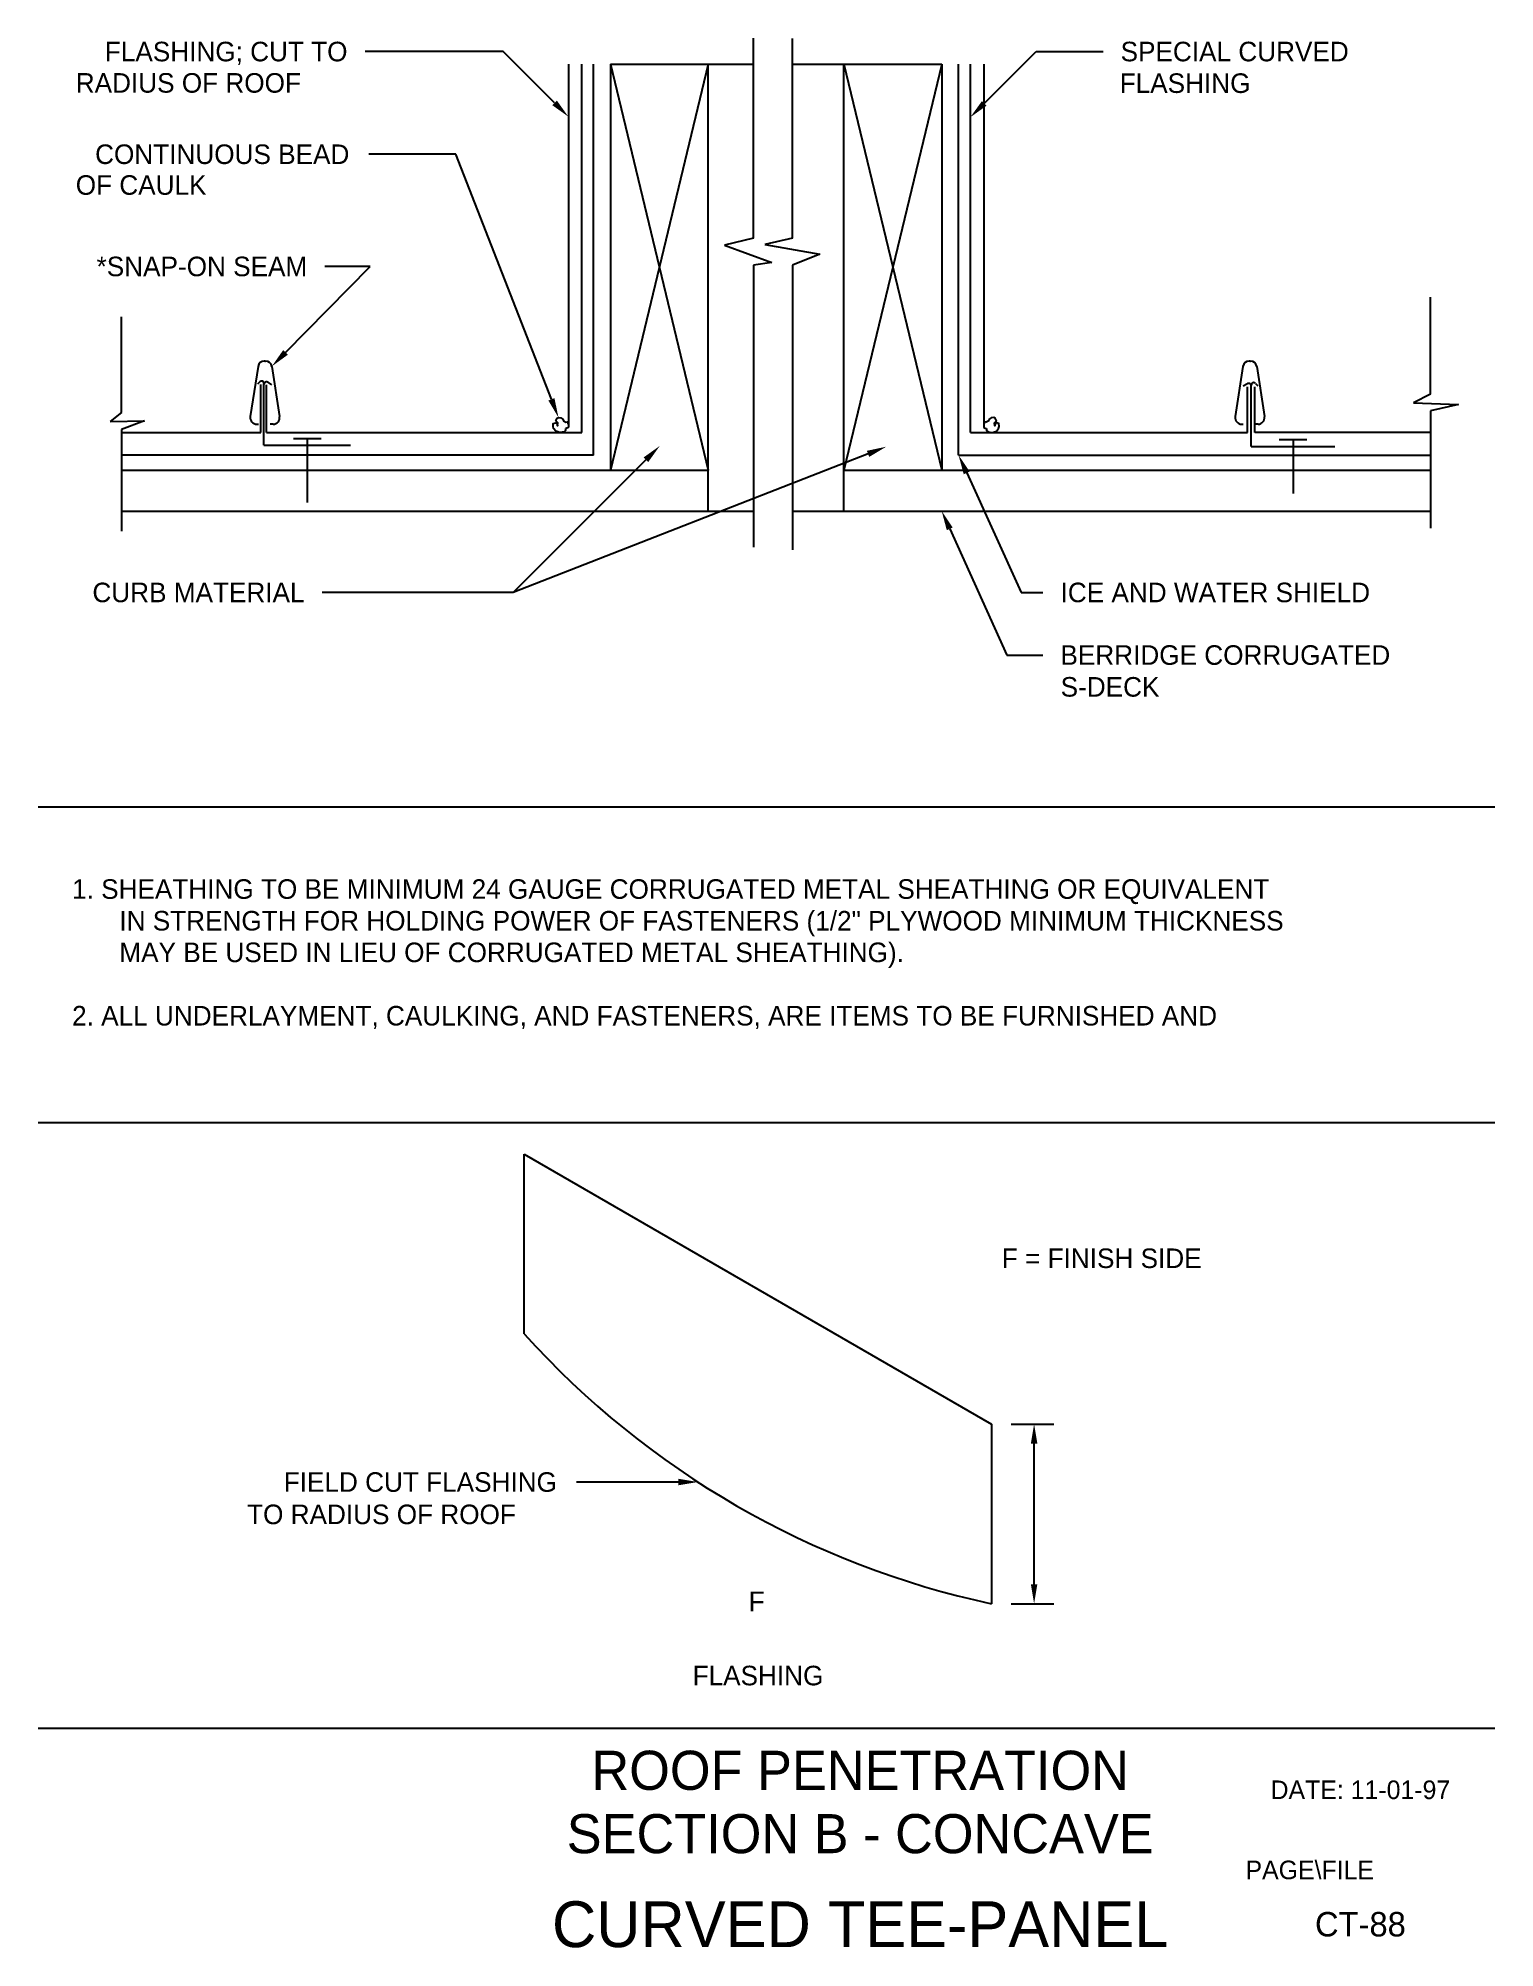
# Model space of a CAD drawing. Extents: x 1.5 to 23.8, y 0.8 to 30.1.
import ezdxf
from ezdxf.enums import TextEntityAlignment as Align

# ---------------------------------------------------------------- set-up
doc = ezdxf.new("R2010")
doc.units = 0
doc.header["$LTSCALE"] = 0.2
for name, color, linetype in [('BORDER', 7, 'CONTINUOUS'), ('CMP-FLSH', 7, 'CONTINUOUS'), ('DIM-TXT', 7, 'CONTINUOUS'), ('STRCTR', 7, 'CONTINUOUS')]:
    doc.layers.add(name, color=color, linetype=linetype)

msp = doc.modelspace()

# ---------------------------------------------------------------- linework, layer by layer
at = {"layer": 'BORDER', "color": 0, "linetype": 'CONTINUOUS'}
for p, q in [((1.473, 18.262), (23.82, 18.262)), ((1.473, 13.42), (23.82, 13.42)), ((23.82, 4.125), (1.473, 4.125))]:
    msp.add_line(p, q, dxfattribs=at)
at = {"layer": 'CMP-FLSH', "color": 0, "linetype": 'CONTINUOUS'}
for p, q in [((9.607, 29.652), (9.607, 24.103)), ((9.813, 24.003), (9.813, 29.652)), ((9.994, 23.657), (9.994, 29.652)), ((15.593, 23.657), (15.593, 29.652)), ((15.774, 24.003), (15.774, 29.652)), ((15.98, 29.652), (15.98, 24.103)), ((4.846, 25.018), (4.727, 24.247)), ((4.951, 25.099), (4.94, 25.099)), ((4.951, 25.099), (4.962, 25.099)), ((5.057, 25.018), (5.176, 24.247)), ((19.956, 25.018), (19.837, 24.247)), ((20.062, 25.099), (20.05, 25.099)), ((20.062, 25.099), (20.073, 25.099)), ((20.167, 25.018), (20.286, 24.247)), ((4.871, 24.781), (4.835, 24.744)), ((4.89, 24.003), (4.89, 24.742)), ((4.937, 23.81), (4.937, 24.743)), ((4.977, 24.003), (4.977, 24.734)), ((5.002, 24.77), (5.053, 24.734)), ((20.018, 24.747), (19.961, 24.713)), ((20.028, 24.003), (20.028, 24.706)), ((20.083, 23.789), (20.083, 24.72)), ((20.139, 24.003), (20.139, 24.706)), ((20.148, 24.758), (20.185, 24.72)), ((4.826, 24.131), (4.83, 24.131)), ((4.83, 24.131), (4.852, 24.131)), ((5.072, 24.131), (5.031, 24.131)), ((5.077, 24.131), (5.072, 24.131)), ((19.936, 24.131), (19.94, 24.131)), ((19.94, 24.131), (19.957, 24.131)), ((20.183, 24.131), (20.152, 24.131)), ((20.187, 24.131), (20.183, 24.131)), ((2.752, 24.003), (4.89, 24.003)), ((4.937, 23.81), (6.265, 23.81)), ((4.977, 24.003), (9.813, 24.003)), ((5.388, 23.914), (5.814, 23.914)), ((5.601, 23.914), (5.601, 22.929)), ((15.774, 24.003), (20.028, 24.003)), ((20.083, 23.789), (21.366, 23.789)), ((22.835, 24.003), (20.139, 24.003)), ((20.512, 23.899), (20.937, 23.899)), ((20.724, 23.899), (20.724, 23.067)), ((9.994, 23.657), (2.752, 23.657)), ((15.593, 23.657), (22.835, 23.657)), ((8.927, 12.937), (16.1, 8.796)), ((8.927, 10.182), (8.927, 12.937)), ((16.1, 8.796), (16.1, 6.04))]:
    msp.add_line(p, q, dxfattribs=at)
for points in [[(9.565, 24.064), (9.565, 24.037), (9.542, 24.014), (9.512, 24.007), (9.471, 24.003), (9.444, 24.014), (9.414, 24.026), (9.38, 24.064), (9.372, 24.094), (9.376, 24.143), (9.414, 24.154), (9.433, 24.132), (9.44, 24.105), (9.444, 24.15), (9.429, 24.169), (9.414, 24.184), (9.433, 24.222), (9.455, 24.233), (9.493, 24.23), (9.523, 24.211), (9.531, 24.184), (9.569, 24.162), (9.595, 24.166), (9.599, 24.147), (9.607, 24.12), (9.607, 24.101), (9.607, 24.086), (9.599, 24.075), (9.569, 24.067)], [(16.022, 24.064), (16.022, 24.037), (16.045, 24.014), (16.075, 24.007), (16.116, 24.003), (16.143, 24.014), (16.173, 24.026), (16.207, 24.064), (16.215, 24.094), (16.211, 24.143), (16.173, 24.154), (16.154, 24.132), (16.147, 24.105), (16.143, 24.15), (16.158, 24.169), (16.173, 24.184), (16.154, 24.222), (16.132, 24.233), (16.094, 24.23), (16.064, 24.211), (16.056, 24.184), (16.018, 24.162), (15.992, 24.166), (15.988, 24.147), (15.98, 24.12), (15.98, 24.101), (15.98, 24.086), (15.988, 24.075), (16.018, 24.067)]]:
    msp.add_lwpolyline(points, dxfattribs=at)
for centre, radius, start, end in [((4.94, 25.003), 0.0952, 90.0054, 171.1903), ((4.962, 25.003), 0.0952, 8.8017, 89.9981), ((20.05, 25.003), 0.0952, 90.0019, 171.1983), ((20.073, 25.003), 0.0952, 8.8097, 89.9946), ((4.899, 24.755), 0.0381, 359.9965, 135.8272), ((4.975, 24.743), 0.0381, 45.0914, 179.9925), ((20.044, 24.72), 0.0381, 0.0075, 134.9086), ((20.121, 24.731), 0.0381, 44.1728, 180.0035), ((4.826, 24.231), 0.1, 171.0002, 269.9997), ((5.077, 24.231), 0.1, 269.9931, 9.007), ((19.936, 24.231), 0.1, 170.993, 270.0069), ((20.187, 24.231), 0.1, 270.0003, 8.9998), ((18.898, 19.17), 13.424, 222.0314, 257.9686)]:
    msp.add_arc(centre, radius, start, end, dxfattribs=at)
at = {"layer": 'DIM-TXT', "color": 0, "linetype": 'CONTINUOUS'}
for p, q in [((8.608, 29.847), (6.488, 29.847)), ((9.395, 29.06), (8.608, 29.847)), ((15.986, 29.052), (16.786, 29.847)), ((16.786, 29.847), (17.809, 29.847)), ((7.88, 28.272), (6.547, 28.272)), ((9.346, 24.513), (7.88, 28.272)), ((5.267, 25.232), (6.564, 26.551)), ((6.564, 26.551), (5.871, 26.551)), ((14.204, 23.676), (8.76, 21.551)), ((10.797, 23.587), (8.76, 21.551)), ((15.718, 23.384), (16.553, 21.551)), ((15.458, 22.526), (16.333, 20.591)), ((8.76, 21.551), (5.829, 21.551)), ((16.553, 21.551), (16.888, 21.551)), ((16.333, 20.591), (16.886, 20.591)), ((16.4, 8.796), (17.052, 8.796)), ((16.752, 6.34), (16.752, 8.496)), ((11.294, 7.907), (9.731, 7.907)), ((16.4, 6.04), (17.052, 6.04))]:
    msp.add_line(p, q, dxfattribs=at)
for points in [[(9.43, 29.095), (9.359, 29.025), (9.607, 28.848)], [(16.022, 29.016), (15.951, 29.087), (15.774, 28.84)], [(5.303, 25.197), (5.231, 25.267), (5.057, 25.018)], [(9.393, 24.531), (9.3, 24.495), (9.455, 24.233)], [(10.762, 23.622), (10.832, 23.551), (11.009, 23.799)], [(14.186, 23.723), (14.222, 23.63), (14.483, 23.786)], [(15.672, 23.363), (15.763, 23.405), (15.593, 23.657)], [(15.412, 22.506), (15.503, 22.547), (15.334, 22.8)], [(16.702, 8.496), (16.802, 8.496), (16.752, 8.796)], [(11.294, 7.957), (11.294, 7.857), (11.594, 7.907)], [(16.702, 6.34), (16.802, 6.34), (16.752, 6.04)]]:
    msp.add_solid(points, dxfattribs=at)
at = {"layer": 'STRCTR', "color": 0, "linetype": 'CONTINUOUS'}
for p, q in [((12.448, 26.987), (12.448, 30.052)), ((13.043, 26.987), (13.043, 30.047)), ((10.252, 29.652), (12.448, 29.652)), ((10.252, 29.652), (11.752, 23.425)), ((11.752, 29.652), (10.252, 23.425)), ((10.252, 29.652), (10.252, 23.425)), ((11.752, 23.425), (11.752, 29.652)), ((13.043, 29.652), (15.335, 29.652)), ((15.335, 29.652), (13.835, 23.425)), ((13.835, 29.652), (15.335, 23.425)), ((13.835, 23.425), (13.835, 29.652)), ((15.335, 29.652), (15.335, 23.425)), ((12.448, 26.987), (12.001, 26.877)), ((13.043, 26.987), (12.621, 26.889)), ((12.001, 26.877), (12.726, 26.613)), ((12.621, 26.889), (13.465, 26.74)), ((13.465, 26.74), (13.043, 26.571)), ((12.726, 26.613), (12.448, 26.571)), ((12.448, 26.571), (12.448, 22.246)), ((13.043, 26.571), (13.043, 22.205)), ((22.835, 24.594), (22.835, 26.081)), ((2.752, 24.311), (2.752, 25.779)), ((2.752, 24.311), (2.575, 24.174)), ((22.835, 24.594), (22.57, 24.458)), ((22.57, 24.458), (23.261, 24.436)), ((23.261, 24.436), (22.835, 24.334)), ((22.835, 24.334), (22.835, 23.425)), ((2.575, 24.174), (3.103, 24.184)), ((3.103, 24.184), (2.752, 24.051)), ((2.752, 24.051), (2.752, 23.425)), ((2.752, 23.425), (11.752, 23.425)), ((2.752, 23.425), (2.752, 22.8)), ((11.752, 22.8), (11.752, 23.425)), ((13.835, 23.425), (22.835, 23.425)), ((13.835, 22.8), (13.835, 23.425)), ((22.835, 23.425), (22.835, 22.8)), ((2.752, 22.8), (11.752, 22.8)), ((2.752, 22.8), (2.752, 22.492)), ((11.752, 22.8), (12.448, 22.8)), ((13.043, 22.8), (13.835, 22.8)), ((13.835, 22.8), (22.835, 22.8)), ((22.835, 22.8), (22.835, 22.536))]:
    msp.add_line(p, q, dxfattribs=at)

# ---------------------------------------------------------------- texts
at = {"layer": 'BORDER', "color": 0, "linetype": 'CONTINUOUS'}
for s, height, p in [('DATE: 11-01-97', 0.2853, (21.758, 3.187)), ('CURVED TEE-PANEL', 0.70312, (14.084, 1.125)), ('CT-88', 0.375, (21.758, 1.125))]:
    msp.add_text(s, height=height, dxfattribs=at).set_placement(p, align=Align.MIDDLE)
msp.add_text('PAGE\\FILE', height=0.2853, dxfattribs=at).set_placement((19.995, 1.815))
at = {"layer": 'DIM-TXT', "color": 0, "linetype": 'CONTINUOUS'}
for s, p in [('FLASHING; CUT TO', (6.218, 29.847)), ('CONTINUOUS BEAD', (6.247, 28.272)), ('*SNAP-ON SEAM', (5.601, 26.551)), ('CURB MATERIAL', (5.559, 21.551)), ('FIELD CUT FLASHING', (9.431, 7.907))]:
    msp.add_text(s, height=0.3, dxfattribs=at).set_placement(p, align=Align.MIDDLE_RIGHT)
for s, p in [('SPECIAL CURVED', (18.079, 29.847)), ('ICE AND WATER SHIELD', (17.158, 21.551)), ('BERRIDGE CORRUGATED', (17.156, 20.591))]:
    msp.add_text(s, height=0.3, dxfattribs=at).set_placement(p, align=Align.MIDDLE_LEFT)
for s, p in [('RADIUS OF ROOF', (2.049, 29.216)), ('FLASHING', (18.065, 29.212)), ('OF CAULK', (2.049, 27.65)), ('S-DECK', (17.159, 19.953)), ('1. SHEATHING TO BE MINIMUM 24 GAUGE CORRUGATED METAL SHEATHING OR EQUIVALENT', (1.993, 16.852)), ('IN STRENGTH FOR HOLDING POWER OF FASTENERS (1/2" PLYWOOD MINIMUM THICKNESS', (2.718, 16.366)), ('MAY BE USED IN LIEU OF CORRUGATED METAL SHEATHING).', (2.718, 15.881)), ('2. ALL UNDERLAYMENT, CAULKING, AND FASTENERS, ARE ITEMS TO BE FURNISHED AND', (1.993, 14.909)), ('F = FINISH SIDE', (16.257, 11.189)), ('TO RADIUS OF ROOF', (4.678, 7.261)), ('F', (12.372, 5.926))]:
    msp.add_text(s, height=0.3, dxfattribs=at).set_placement(p)
for s, height, p in [('FLASHING', 0.3, (12.516, 4.789)), ('ROOF PENETRATION', 0.6, (14.084, 3.186)), ('SECTION B - CONCAVE', 0.6, (14.084, 2.214))]:
    msp.add_text(s, height=height, dxfattribs=at).set_placement(p, align=Align.CENTER)

doc.saveas('drawing.dxf')
